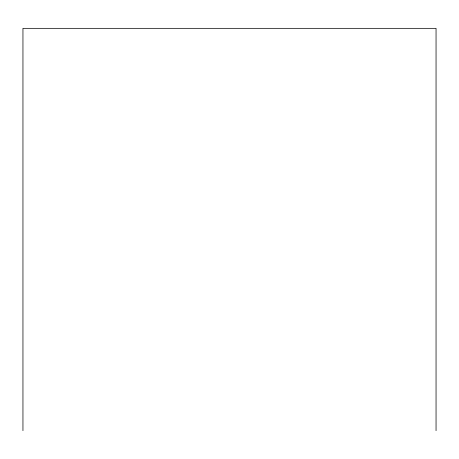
<?xml version="1.0" encoding="UTF-8"?>
<svg xmlns="http://www.w3.org/2000/svg" width="459" height="459" viewBox="0 0 459 459"><rect width="100%" height="100%" fill="white"/><g stroke="black" fill="none" stroke-linecap="round" stroke-linejoin="round"><path stroke-width="0.69" d="M436.05 430.662L436.05 28.338L22.95 28.338L22.95 430.662"/></g></svg>
